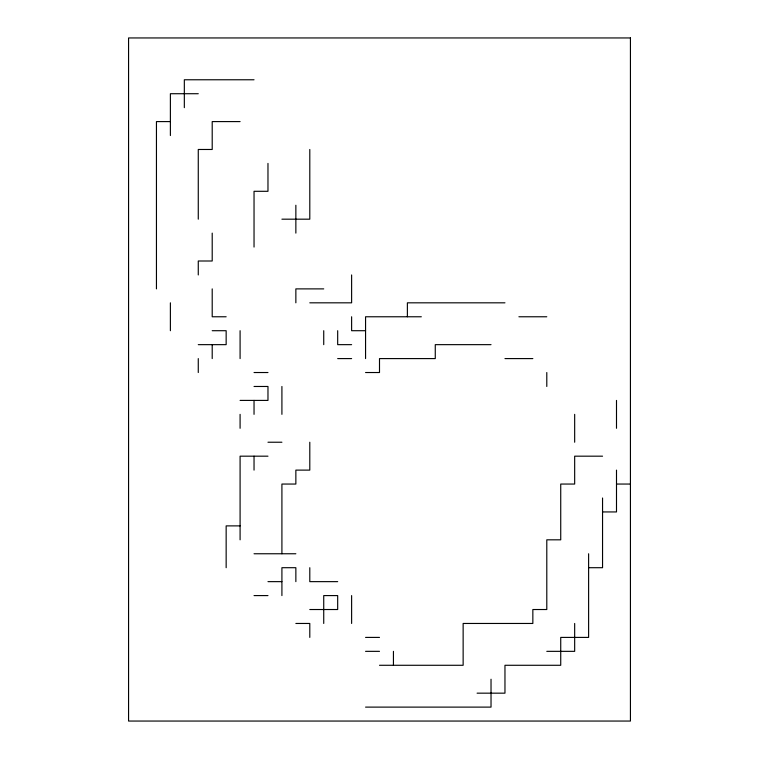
<?xml version="1.0" encoding="UTF-8"?>
<svg xmlns="http://www.w3.org/2000/svg" width="759" height="759" viewBox="0 0 759 759"><rect width="100%" height="100%" fill="white"/><g stroke="black" fill="none" stroke-linecap="round" stroke-linejoin="round"><path stroke-width="1.14" d="M254.037 79.771L184.333 79.771L184.333 107.655M198.27 93.718L170.386 93.718L170.386 135.538M170.386 121.592L156.449 121.592L156.449 288.885M240.091 121.592L212.207 121.592L212.207 149.476L198.27 149.476L198.27 219.18M281.912 219.18L309.795 219.18L309.795 149.476M323.732 288.885L295.858 288.885L295.858 302.822M309.795 302.822L351.616 302.822L351.616 274.948M504.963 302.822L407.384 302.822L407.384 316.769M226.154 316.769L212.207 316.769L212.207 288.885M421.321 316.769L365.563 316.769L365.563 358.59M518.909 316.769L546.793 316.769M212.207 330.706L226.154 330.706L226.154 344.652L198.27 344.652M365.563 330.706L351.616 330.706L351.616 316.769M351.616 344.652L337.679 344.652L337.679 330.706M491.026 344.652L435.268 344.652L435.268 358.59L379.5 358.59L379.5 372.527L365.563 372.527M337.679 358.59L351.616 358.59M504.963 358.59L532.846 358.59M254.037 372.527L267.974 372.527M254.037 386.473L267.974 386.473L267.974 400.41L240.091 400.41M267.974 442.231L281.912 442.231M267.974 456.178L240.091 456.178L240.091 539.82M602.551 456.178L574.667 456.178L574.667 484.052L560.73 484.052L560.73 539.82L546.793 539.82L546.793 609.524L532.846 609.524L532.846 623.462L463.142 623.462L463.142 665.282L379.5 665.282M616.498 484.052L630.435 484.052M602.551 511.936L616.498 511.936L616.498 470.115M240.091 525.883L226.154 525.883L226.154 567.704M254.037 553.757L295.858 553.757M588.614 567.704L602.551 567.704L602.551 497.999M267.974 581.641L281.912 581.641M337.679 581.641L309.795 581.641L309.795 567.704M254.037 595.587L267.974 595.587M309.795 609.524L337.679 609.524L337.679 595.587L323.732 595.587L323.732 623.462M295.858 623.462L309.795 623.462L309.795 637.408M365.563 637.408L379.5 637.408M365.563 651.345L379.5 651.345M546.793 651.345L574.667 651.345L574.667 623.462M477.088 693.166L504.963 693.166L504.963 665.282L560.73 665.282L560.73 637.408L588.614 637.408L588.614 553.757M365.563 707.113L491.026 707.113L491.026 679.229M616.498 400.41L616.498 428.294M574.667 414.348L574.667 442.231M546.793 372.527L546.793 386.473M393.437 651.345L393.437 665.282M351.616 595.587L351.616 623.462M323.732 330.706L323.732 344.652M309.795 442.231L309.795 470.115L295.858 470.115L295.858 484.052L281.912 484.052L281.912 553.757M295.858 205.243L295.858 233.117M295.858 581.641L295.858 567.704L281.912 567.704L281.912 595.587M281.912 386.473L281.912 414.348M267.974 163.413L267.974 191.296L254.037 191.296L254.037 247.064M254.037 400.41L254.037 414.348M254.037 456.178L254.037 470.115M240.091 330.706L240.091 358.59M240.091 414.348L240.091 428.294M212.207 233.117L212.207 261.001L198.27 261.001L198.27 274.948M212.207 344.652L212.207 358.59M198.27 358.59L198.27 372.527M170.386 302.822L170.386 330.706M630.435 37.95L128.565 37.95L128.565 721.05L630.435 721.05L630.435 37.95"/></g></svg>
